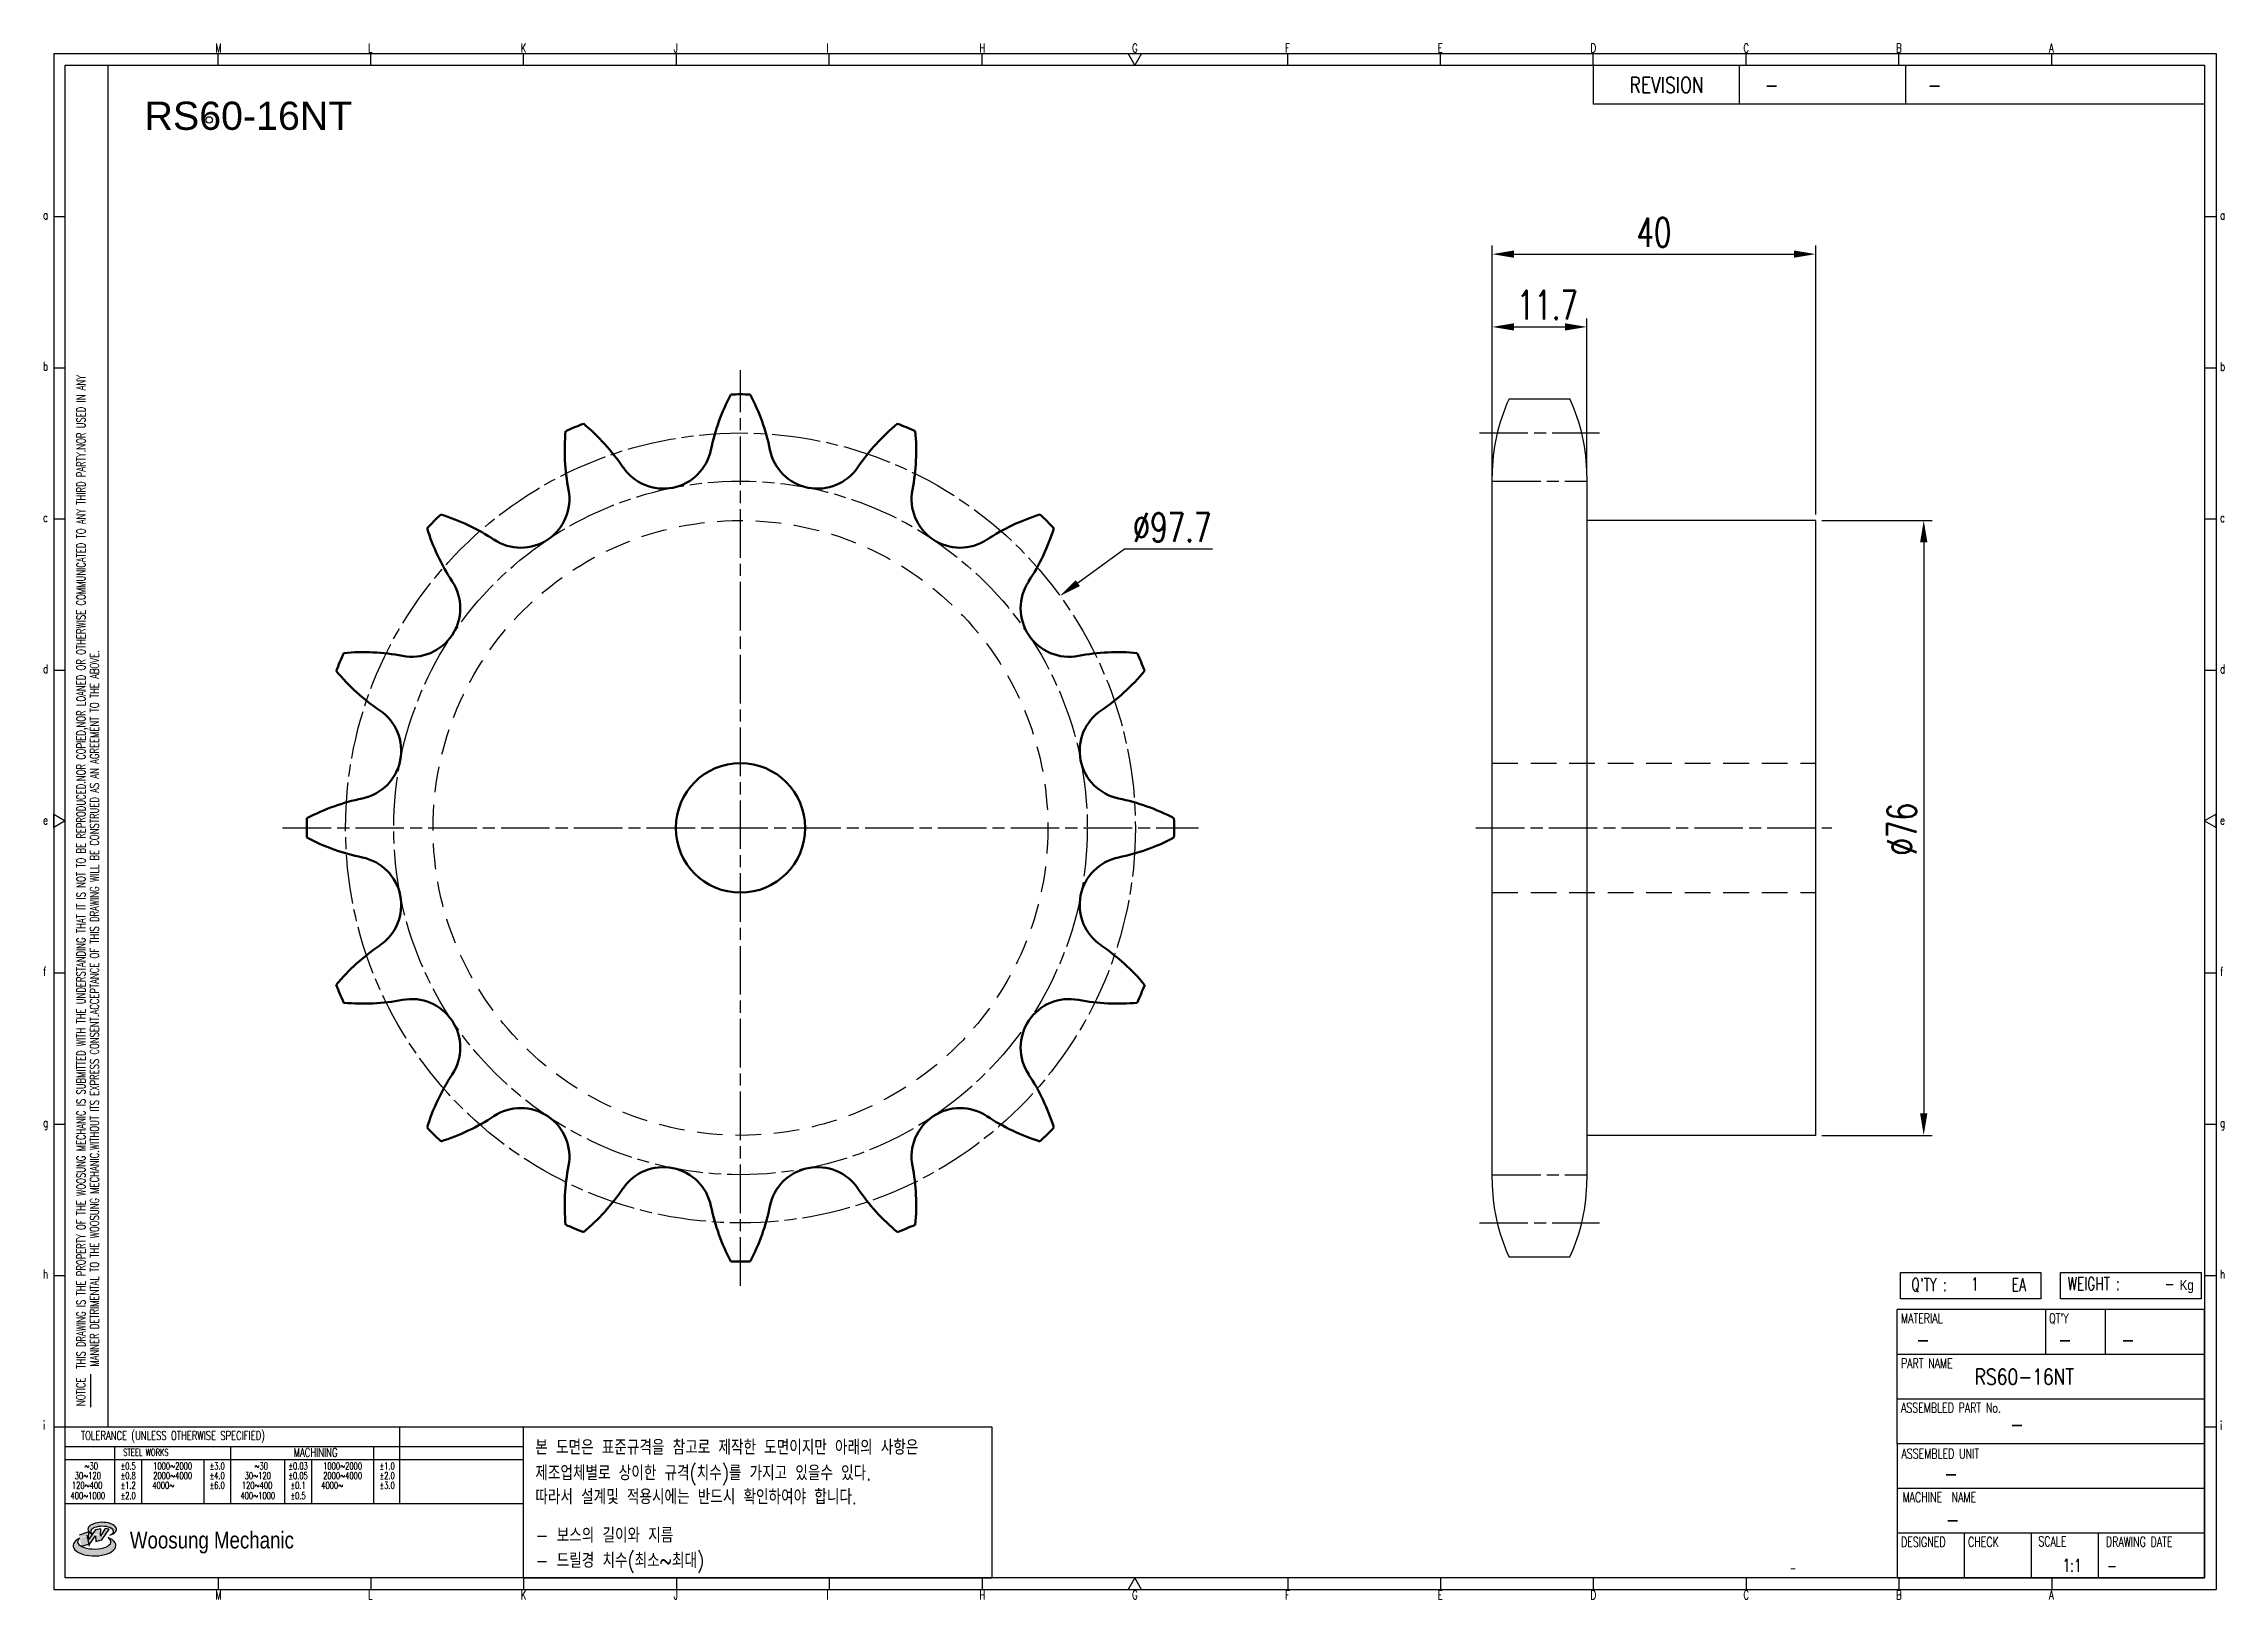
# Model space of a CAD drawing. Header units: millimetres. Extents: x 24105 to 24375, y 30 to 223.
import ezdxf
from ezdxf.enums import TextEntityAlignment as Align

# ---------------------------------------------------------------- set-up
doc = ezdxf.new("R2010")
doc.units = ezdxf.units.MM
for name, pattern in [('AM_ISO08W050', [18, 12, -1.5, 3, -1.5]), ('AM_ISO08W050x2', [9, 6, -0.75, 1.5, -0.75]), ('HIDDEN', [9.525, 6.35, -3.175])]:
    doc.linetypes.add(name, pattern=pattern)
for name, color, linetype, lineweight in [('AM_0N', 7, 'Continuous', 50), ('AM_7', 4, 'AM_ISO08W050', 25), ('AM_7N', 4, 'AM_ISO08W050', 25)]:
    doc.layers.add(name, color=color, linetype=linetype, lineweight=lineweight)
for name, color, linetype in [('HL', 2, 'HIDDEN'), ('S-DIM', 7, 'Continuous'), ('TITLE', 7, 'Continuous'), ('도면레이아웃', 7, 'Continuous')]:
    doc.layers.add(name, color=color, linetype=linetype)
doc.styles.add('HAN', font='ROMANS.shx', dxfattribs={"width": 0.7, "bigfont": 'whgtxt.shx'})
doc.styles.add('HKD_ST2', font='romans.shx', dxfattribs={"width": 0.7, "height": 4, "bigfont": '@extfont2.shx'})
doc.styles.add('HSG', font='SIMPLEX.shx', dxfattribs={"width": 0.7, "bigfont": 'HSG.shx'})
doc.styles.add('ROMANS', font='romans.shx', dxfattribs={"width": 0.7, "bigfont": 'whgtxt.shx'})
doc.styles.add('SLDTEXTSTYLE4', font='arial.ttf', dxfattribs={"width": 0.8})
doc.styles.get("Standard").update_dxf_attribs({"font": 'arial.ttf'})
doc.dimstyles.new('APP6', dxfattribs={"dimscale": 1.5, "dimtxt": 2.4, "dimasz": 1.8, "dimexe": 0.7, "dimexo": 0.5, "dimgap": 0.6, "dimtad": 1, "dimtoh": 1, "dimdec": 1, "dimrnd": 0.01, "dimzin": 9, "dimdsep": 46, "dimtxsty": 'HSG', "dimcen": 0, "dimclrd": 1, "dimclre": 1, "dimclrt": 256, "dimazin": 2, "dimtp": 1, "dimtm": 1, "dimtfac": 0.5, "dimtdec": 1, "dimtofl": 0, "dimtmove": 0, "dimatfit": 3, "dimfxl": 0, "dimtvp": 1, "dimtolj": 2, "dimlwd": -1, "dimlwe": -1, "dimarcsym": 0})

# ---------------------------------------------------------------- blocks, each defined once
blk = doc.blocks.new('SUYWSHJH')
at = {"layer": '도면레이아웃'}
h = blk.add_hatch(color=10, dxfattribs=at)
h.paths.add_polyline_path([(1.544, 35.177), (1.554, 34.966), (1.779, 35.034), (2.054, 35.422), (1.908, 35.446), (1.728, 35.167), (1.741, 35.439), (1.547, 35.405), (1.292, 35.041), (1.295, 35.33), (0.943, 35.208), (1.03, 34.8), (1.336, 34.885)])
edge = h.paths.add_edge_path()
edge.add_ellipse((1.795, 35.421), major_axis=(-0.53, 0), ratio=0.487785, start_angle=122.36065, end_angle=403.39574)
edge.add_line((1.411, 35.244), (1.419, 35.261))
edge.add_ellipse((1.798, 35.344), major_axis=(-0.423, 0), ratio=0.444396, start_angle=131.58977, end_angle=386.19408, ccw=False)
edge = h.paths.add_edge_path()
edge.add_ellipse((1.512, 34.815), major_axis=(-0.793, 0), ratio=0.480113, start_angle=314.67633, end_angle=590.85213)
edge.add_ellipse((1.501, 34.958), major_axis=(-0.62, 0), ratio=0.43311, start_angle=331.7024, end_angle=574.42495, ccw=False)
for p, q in [((0, 90.118), (80.15, 90.118)), ((0, 90.118), (0, 33.191)), ((6.089, 89.693), (6.089, 90.118)), ((11.753, 89.693), (11.753, 90.118)), ((17.418, 89.693), (17.418, 90.118)), ((23.082, 89.693), (23.082, 90.118)), ((28.746, 89.693), (28.746, 90.118)), ((34.411, 89.693), (34.411, 90.118)), ((45.739, 89.693), (45.739, 90.118)), ((51.404, 89.693), (51.404, 90.118)), ((57.068, 89.693), (57.068, 90.118)), ((62.732, 89.693), (62.732, 90.118)), ((68.397, 89.693), (68.397, 90.118)), ((74.061, 89.693), (74.061, 90.118)), ((80.15, 90.118), (80.15, 33.191)), ((0, 84.085), (0.425, 84.085)), ((79.725, 84.085), (80.15, 84.085)), ((0, 78.478), (0.425, 78.478)), ((79.725, 78.478), (80.15, 78.478)), ((0, 72.87), (0.425, 72.87)), ((79.725, 72.87), (80.15, 72.87)), ((0, 67.262), (0.425, 67.262)), ((79.725, 67.262), (80.15, 67.262)), ((0, 56.047), (0.425, 56.047)), ((79.725, 56.047), (80.15, 56.047)), ((0, 50.439), (0.425, 50.439)), ((79.725, 50.439), (80.15, 50.439)), ((0, 44.832), (0.425, 44.832)), ((79.725, 44.832), (80.15, 44.832)), ((1.377, 39.947), (1.377, 41.174)), ((0, 39.224), (0.425, 39.224)), ((79.725, 39.224), (80.15, 39.224)), ((0, 33.191), (80.15, 33.191)), ((6.089, 33.616), (6.089, 33.191)), ((11.753, 33.616), (11.753, 33.191)), ((17.418, 33.616), (17.418, 33.191)), ((23.082, 33.616), (23.082, 33.191)), ((28.746, 33.616), (28.746, 33.191)), ((34.411, 33.616), (34.411, 33.191)), ((45.739, 33.616), (45.739, 33.191)), ((51.404, 33.616), (51.404, 33.191)), ((57.068, 33.616), (57.068, 33.191)), ((62.732, 33.616), (62.732, 33.191)), ((68.397, 33.616), (68.397, 33.191)), ((74.061, 33.616), (74.061, 33.191))]:
    blk.add_line(p, q)
at = {"color": 2}
for p, q in [((2.017, 39.224), (2.017, 89.693)), ((0.425, 39.224), (17.418, 39.224)), ((12.816, 39.224), (12.816, 36.382)), ((17.418, 33.616), (17.418, 39.224)), ((0.425, 38.487), (17.418, 38.487)), ((0.425, 38.012), (17.418, 38.012)), ((2.257, 38.487), (2.257, 36.382)), ((3.257, 38.012), (3.257, 36.382)), ((5.557, 38.012), (5.557, 36.382)), ((6.557, 38.5), (6.557, 36.382)), ((8.557, 38.012), (8.557, 36.382)), ((9.557, 38.026), (9.557, 36.382)), ((11.857, 38.487), (11.857, 36.382)), ((0.425, 36.382), (17.418, 36.382))]:
    blk.add_line(p, q, dxfattribs=at)
at = {"color": 6, "ltscale": 0.5}
for p, q in [((57.068, 89.693), (57.068, 88.246)), ((62.47, 89.693), (62.47, 88.246)), ((68.635, 89.693), (68.635, 88.246)), ((79.725, 88.246), (57.068, 88.246)), ((68.336, 38.59), (68.336, 43.563)), ((79.725, 43.563), (68.336, 43.563)), ((73.827, 43.563), (73.827, 41.905)), ((76.037, 43.563), (76.037, 41.905)), ((79.725, 38.59), (79.725, 43.563)), ((79.725, 41.905), (68.336, 41.905)), ((79.725, 40.248), (68.336, 40.248)), ((68.336, 38.59), (68.336, 33.616)), ((79.725, 38.59), (68.336, 38.59)), ((79.725, 33.616), (79.725, 38.59)), ((79.725, 36.932), (68.336, 36.932)), ((79.725, 35.274), (68.336, 35.274)), ((70.822, 33.616), (70.822, 35.274)), ((73.309, 33.616), (73.309, 35.274)), ((75.796, 33.616), (75.796, 35.274)), ((68.336, 33.616), (79.725, 33.616))]:
    blk.add_line(p, q, dxfattribs=at)
for points in [[(40.075, 89.693), (39.83, 90.118), (40.32, 90.118)], [(0.425, 89.693), (79.725, 89.693), (79.725, 33.616), (0.425, 33.616)], [(0.425, 61.679), (0, 61.433), (0, 61.924)], [(79.725, 61.679), (80.15, 61.433), (80.15, 61.924)], [(40.075, 33.616), (39.83, 33.191), (40.32, 33.191)]]:
    blk.add_lwpolyline(points, close=True)
at = {"layer": 'TITLE', "color": 20}
for p, q in [((68.449, 43.961), (68.449, 44.936)), ((68.449, 44.936), (73.654, 44.936)), ((73.654, 44.936), (73.654, 43.961)), ((74.39, 43.961), (74.39, 44.936)), ((74.39, 44.936), (79.595, 44.936)), ((79.595, 44.936), (79.595, 43.961)), ((73.654, 43.961), (68.449, 43.961)), ((79.595, 43.961), (74.39, 43.961))]:
    blk.add_line(p, q, dxfattribs=at)
at = {"layer": '도면레이아웃'}
for p, q in [((1.295, 35.33), (0.943, 35.208)), ((1.03, 34.8), (1.336, 34.885)), ((1.224, 35.208), (1.311, 34.8)), ((1.224, 35.208), (1.224, 35.208)), ((1.547, 35.405), (1.292, 35.041)), ((1.292, 35.041), (1.295, 35.33)), ((1.336, 34.885), (1.544, 35.177)), ((1.419, 35.261), (1.411, 35.244)), ((1.544, 35.177), (1.554, 34.966)), ((1.741, 35.439), (1.547, 35.405)), ((1.554, 34.966), (1.779, 35.034)), ((1.908, 35.446), (1.728, 35.167)), ((1.728, 35.167), (1.741, 35.439)), ((1.779, 35.034), (2.054, 35.422)), ((2.054, 35.422), (1.908, 35.446))]:
    blk.add_line(p, q, dxfattribs=at)
for centre, major_axis, ratio, start_param, end_param in [((1.795, 35.421), (-0.53, 0), 0.487785, 2.135596, 7.040584), ((1.512, 34.815), (-0.793, 0), 0.480113, 5.492138, 10.312315), ((1.501, 34.958), (-0.62, 0), 0.43311, 5.789299, 10.025607), ((1.798, 35.344), (-0.423, 0), 0.444396, 2.296675, 6.740358)]:
    blk.add_ellipse(centre, major_axis=major_axis, ratio=ratio, start_param=start_param, end_param=end_param, dxfattribs=at)
at = {"color": 4, "style": 'HKD_ST2', "width": 0.7}
for s, p in [('M', (5.988, 90.164)), ('L', (11.652, 90.164)), ('K', (17.316, 90.164)), ('J', (22.981, 90.164)), ('I', (28.645, 90.164)), ('H', (34.309, 90.164)), ('G', (39.974, 90.164)), ('F', (45.638, 90.164)), ('E', (51.302, 90.164)), ('D', (56.967, 90.164)), ('C', (62.631, 90.164)), ('B', (68.295, 90.164)), ('A', (73.96, 90.164)), ('a', (-0.395, 83.976)), ('a', (80.305, 83.97)), ('b', (-0.395, 78.368)), ('b', (80.305, 78.362)), ('c', (-0.395, 72.76)), ('c', (80.305, 72.754)), ('d', (-0.395, 67.153)), ('d', (80.305, 67.147)), ('e', (-0.395, 61.545)), ('e', (80.305, 61.539)), ('f', (-0.395, 55.937)), ('f', (80.305, 55.931)), ('g', (-0.395, 50.33)), ('g', (80.305, 50.324)), ('h', (-0.395, 44.722)), ('h', (80.305, 44.716)), ('i', (-0.395, 39.114)), ('i', (80.305, 39.108)), ('M', (5.988, 32.824)), ('L', (11.652, 32.824)), ('K', (17.316, 32.824)), ('J', (22.981, 32.824)), ('I', (28.645, 32.824)), ('H', (34.309, 32.824)), ('G', (39.974, 32.824)), ('F', (45.638, 32.824)), ('E', (51.302, 32.824)), ('D', (56.967, 32.824)), ('C', (62.631, 32.824)), ('B', (68.295, 32.824)), ('A', (73.96, 32.824))]:
    blk.add_text(s, height=0.326, dxfattribs=at).set_placement(p)
for s, height, style, width, p in [('REVISION', 0.5806, 'HAN', 0.8, (58.415, 88.664)), ('-', 0.581, 'HAN', 0.8, (63.426, 88.664)), ('-', 0.581, 'HAN', 0.8, (69.468, 88.664)), ("Q'TY : ", 0.4746, 'HKD_ST2', 0.7, (68.857, 44.253)), ('1', 0.475, 'HKD_ST2', 0.7, (71.071, 44.275)), ('EA', 0.4746, 'HKD_ST2', 0.7, (72.578, 44.253)), ('WEIGHT : ', 0.4746, 'HKD_ST2', 0.7, (74.65, 44.286)), ('-', 0.581, 'HAN', 0.8, (69.029, 42.157)), ('-', 0.581, 'HAN', 0.8, (74.289, 42.157)), ('-', 0.581, 'HAN', 0.8, (76.623, 42.157)), ('-', 0.581, 'HAN', 0.8, (72.515, 39.013)), ('-', 0.581, 'HAN', 0.8, (70.067, 37.189)), ('-', 0.581, 'HAN', 0.8, (70.126, 35.48)), ('1:1', 0.4746, 'HKD_ST2', 0.7, (74.458, 33.848)), ('-', 0.475, 'HKD_ST2', 0.7, (76.112, 33.837))]:
    blk.add_text(s, height=height, dxfattribs=dict(style=style, width=width)).set_placement(p)
at = {"color": 6, "style": 'HKD_ST2', "width": 0.7}
for s, p in [(' THIS DRAWING IS THE PROPERTY OF THE WOOSUNG MECHANIC IS SUBMITTED WITH THE UNDERSTANDING THAT IT IS NOT TO BE REPRODUCED.NOR COPIED,NOR LOANED OR OTHERWISE COMMUNICATED TO ANY THIRD PARTY.NOR USED IN ANY', (1.173, 41.217)), ('MANNER DETRIMENTAL TO THE WOOSUNG MECHANIC.WITHOUT ITS EXPRESS CONSENT.ACCEPTANCE OF THIS DRAWING WILL BE CONSTRUED AS AN AGREEMENT TO THE ABOVE.', (1.672, 41.447))]:
    blk.add_text(s, height=0.326266, rotation=90, dxfattribs=at).set_placement(p)
at = {"style": 'HKD_ST2', "width": 0.7}
blk.add_text('-', height=0.475, dxfattribs=at).set_placement((78.613, 44.286), align=Align.RIGHT)
at = {"color": 4, "style": 'HKD_ST2', "width": 0.7}
for s, height, p in [('MATERIAL', 0.3651, (68.474, 43.425)), ("QT'Y", 0.3651, (73.965, 43.425)), ('PART NAME', 0.3651, (68.474, 41.756)), ('ASSEMBLED PART No.', 0.36511, (68.474, 40.109)), ('ASSEMBLED UNIT', 0.36511, (68.49, 38.408)), ('MACHINE  NAME', 0.36511, (68.532, 36.794)), ('DESIGNED', 0.3651, (68.474, 35.136)), ('CHECK', 0.3651, (70.961, 35.136)), ('SCALE', 0.3651, (73.566, 35.153)), ('DRAWING DATE', 0.36511, (76.071, 35.141))]:
    blk.add_text(s, height=height, dxfattribs=at).set_placement(p, align=Align.TOP_LEFT)
at = {"style": 'HKD_ST2', "width": 0.7}
blk.add_text('NOTICE', height=0.3263, rotation=90, dxfattribs=at).set_placement((1.163, 39.988))
for s, height, style, width, p in [('TOLERANCE (UNLESS OTHERWISE SPECIFIED)', 0.32627, 'HKD_ST2', 0.7, (4.417, 38.896)), ('-', 0.326, 'ROMANS', 0.65, (64.469, 33.975))]:
    blk.add_text(s, height=height, dxfattribs=dict(style=style, width=width)).set_placement(p, align=Align.MIDDLE_CENTER)
at = {"color": 4, "style": 'HKD_ST2', "width": 0.7}
for s, height, p in [('STEEL WORKS', 0.26101, (3.416, 38.268)), ('MACHINING', 0.3263, (9.707, 38.27)), ('%%P0.5', 0.261, (2.757, 37.762)), ('%%P0.8', 0.261, (2.757, 37.411)), ('%%P3.0', 0.261, (6.057, 37.762)), ('%%P4.0', 0.261, (6.057, 37.411)), ('%%P0.03', 0.261, (9.057, 37.762)), ('%%P0.05', 0.261, (9.057, 37.411)), ('%%P1.0', 0.261, (12.357, 37.762)), ('%%P2.0', 0.261, (12.357, 37.411)), ('%%P1.2', 0.261, (2.757, 37.045)), ('%%P2.0', 0.261, (2.757, 36.67)), ('%%P6.0', 0.261, (6.057, 37.045)), ('%%P0.1', 0.261, (9.057, 37.045)), ('%%P0.5', 0.261, (9.057, 36.67)), ('%%P3.0', 0.261, (12.357, 37.045))]:
    blk.add_text(s, height=height, dxfattribs=at).set_placement(p, align=Align.MIDDLE)
for s, height, p in [('30%%126120', 0.261, (1.263, 37.411)), ('%%12630', 0.261, (1.389, 37.762)), ('2000%%1264000', 0.26101, (4.407, 37.411)), ('1000%%1262000', 0.26101, (4.407, 37.762)), ('30%%126120', 0.261, (7.563, 37.411)), ('%%12630', 0.261, (7.689, 37.762)), ('2000%%1264000', 0.26101, (10.707, 37.411)), ('1000%%1262000', 0.26101, (10.707, 37.762)), ('400%%1261000', 0.26101, (1.263, 36.67)), ('120%%126400', 0.26101, (1.237, 37.045)), ('4000%%126', 0.261, (4.061, 37.045)), ('400%%1261000', 0.26101, (7.563, 36.67)), ('120%%126400', 0.26101, (7.537, 37.045)), ('4000%%126', 0.261, (10.321, 37.045))]:
    blk.add_text(s, height=height, dxfattribs=at).set_placement(p, align=Align.MIDDLE_CENTER)
at = {"color": 1, "style": 'SLDTEXTSTYLE4', "width": 0.8}
blk.add_text('Woosung Mechanic', height=0.61957, dxfattribs=at).set_placement((2.822, 34.711))
at = {"layer": 'TITLE', "width": 0.8}
blk.add_text('Kg', height=0.3789, dxfattribs=at).set_placement((78.807, 44.286))
blk = doc.blocks.new('*D2')
at = {"layer": 'Defpoints', "color": 0, "transparency": 16777216}
for p in [(24231.1, 154.47), (24152.07, 97.12)]:
    blk.add_point(p, dxfattribs=at)
at = {"layer": 'S-DIM', "color": 1, "transparency": 16777216}
for p, q in [((24239.06, 160.24), (24233.29, 156.05)), ((24249.92, 160.24), (24239.06, 160.24))]:
    blk.add_line(p, q, dxfattribs=at)
blk.add_solid([(24233.02, 156.42), (24233.55, 155.69), (24231.1, 154.47)], dxfattribs=at)
at = {"layer": 'S-DIM', "transparency": 16777216, "insert": (24244.94, 162.94), "char_height": 3.6, "attachment_point": 5, "style": 'HSG'}
blk.add_mtext('\\A2;∅97.7', dxfattribs=at)
blk = doc.blocks.new('*D3')
at = {"layer": 'Defpoints', "color": 0, "transparency": 16777216}
for p in [(24324.51, 163.79), (24324.51, 87.79), (24337.86, 87.79)]:
    blk.add_point(p, dxfattribs=at)
at = {"layer": 'S-DIM', "color": 1, "transparency": 16777216}
for p, q in [((24325.26, 163.79), (24338.91, 163.79)), ((24337.86, 161.09), (24337.86, 90.49)), ((24325.26, 87.79), (24338.91, 87.79))]:
    blk.add_line(p, q, dxfattribs=at)
for points in [[(24337.41, 161.09), (24338.31, 161.09), (24337.86, 163.79)], [(24337.41, 90.49), (24338.31, 90.49), (24337.86, 87.79)]]:
    blk.add_solid(points, dxfattribs=at)
at = {"layer": 'S-DIM', "transparency": 16777216, "insert": (24335.16, 125.63), "char_height": 3.6, "attachment_point": 5, "rotation": 90, "style": 'HSG'}
blk.add_mtext('\\A2;%%c76', dxfattribs=at)
blk = doc.blocks.new('*D4')
at = {"layer": 'Defpoints', "color": 0, "transparency": 16777216}
for p in [(24296.21, 187.72), (24284.51, 168.66), (24296.21, 168.66)]:
    blk.add_point(p, dxfattribs=at)
at = {"layer": 'S-DIM', "color": 1, "transparency": 16777216}
for p, q in [((24284.51, 169.41), (24284.51, 188.77)), ((24296.21, 169.41), (24296.21, 188.77)), ((24287.21, 187.72), (24293.51, 187.72))]:
    blk.add_line(p, q, dxfattribs=at)
for points in [[(24287.21, 188.17), (24287.21, 187.27), (24284.51, 187.72)], [(24293.51, 188.17), (24293.51, 187.27), (24296.21, 187.72)]]:
    blk.add_solid(points, dxfattribs=at)
at = {"layer": 'S-DIM', "transparency": 16777216, "insert": (24291.33, 190.42), "char_height": 3.6, "attachment_point": 5, "style": 'HSG'}
blk.add_mtext('\\A2;11.7', dxfattribs=at)
blk = doc.blocks.new('*D5')
at = {"layer": 'Defpoints', "color": 0, "transparency": 16777216}
for p in [(24324.51, 196.72), (24284.51, 168.66), (24324.51, 163.79)]:
    blk.add_point(p, dxfattribs=at)
at = {"layer": 'S-DIM', "color": 1, "transparency": 16777216}
for p, q in [((24284.51, 169.41), (24284.51, 197.77)), ((24324.51, 164.54), (24324.51, 197.77)), ((24287.21, 196.72), (24321.81, 196.72))]:
    blk.add_line(p, q, dxfattribs=at)
for points in [[(24287.21, 197.17), (24287.21, 196.27), (24284.51, 196.72)], [(24321.81, 197.17), (24321.81, 196.27), (24324.51, 196.72)]]:
    blk.add_solid(points, dxfattribs=at)
at = {"layer": 'S-DIM', "transparency": 16777216, "insert": (24304.51, 199.42), "char_height": 3.6, "attachment_point": 5, "style": 'HSG'}
blk.add_mtext('\\A2;40', dxfattribs=at)

msp = doc.modelspace()

# ---------------------------------------------------------------- linework, layer by layer
for p, q in [((24286.59, 178.82), (24294.12, 178.82)), ((24284.51, 82.26), (24284.51, 169.32)), ((24296.21, 169.32), (24296.21, 82.26)), ((24324.51, 163.79), (24296.21, 163.79)), ((24324.51, 87.79), (24324.51, 163.79)), ((24324.51, 87.79), (24296.21, 87.79)), ((24286.59, 72.76), (24294.12, 72.76))]:
    msp.add_line(p, q)
at = {"color": 4}
msp.add_lwpolyline([(24164.78, 51.77), (24222.68, 51.77), (24222.68, 33.07), (24164.78, 33.07)], close=True, dxfattribs=at)
msp.add_circle((24125.92, 213.3), 0.403)
for centre, start, end in [((24307.21, 169.32), 155.2599, 180), ((24273.51, 169.32), 0, 24.7401), ((24307.21, 82.26), 180, 204.7401), ((24273.51, 82.26), 335.2599, 0)]:
    msp.add_arc(centre, 22.7, start, end)
at = {"layer": 'AM_0N'}
msp.add_circle((24191.59, 125.79), 8, dxfattribs=at)
for centre, radius, start, end in [((24213.15, 167.37), 25.73, 152.1821, 168.4375), ((24191.59, 125.79), 53.6, 88.7244, 91.2756), ((24170.03, 167.37), 25.73, 11.5625, 27.8179), ((24191.59, 125.79), 53.6, 111.2244, 113.7756), ((24155.75, 155.96), 25.73, 34.0625, 50.3179), ((24227.42, 155.96), 25.73, 129.6821, 145.9375), ((24191.59, 125.79), 53.6, 66.2244, 68.7756), ((24195.59, 172.46), 25.73, 174.6821, 190.9375), ((24187.58, 172.46), 25.73, 349.0625, 5.3179), ((24182.05, 173.74), 6.01, 214.0625, 348.4375), ((24201.12, 173.74), 6.01, 191.5625, 325.9375), ((24164.43, 166.44), 6.01, 236.5625, 10.9375), ((24218.74, 166.44), 6.01, 169.0625, 303.4375), ((24191.59, 125.79), 53.6, 133.7244, 136.2756), ((24146.94, 139.95), 25.73, 56.5625, 72.8179), ((24236.23, 139.95), 25.73, 107.1821, 123.4375), ((24191.59, 125.79), 53.6, 43.7244, 46.2756), ((24177.43, 170.44), 25.73, 197.1821, 213.4375), ((24205.74, 170.44), 25.73, 326.5625, 342.8179), ((24150.94, 152.95), 6.01, 259.0625, 33.4375), ((24232.23, 152.95), 6.01, 146.5625, 280.9375), ((24191.59, 125.79), 53.6, 156.2244, 158.7756), ((24144.92, 121.79), 25.73, 79.0625, 95.3179), ((24238.25, 121.79), 25.73, 84.6821, 100.9375), ((24191.59, 125.79), 53.6, 21.2244, 23.7756), ((24161.42, 161.62), 25.73, 219.6821, 235.9375), ((24221.75, 161.62), 25.73, 304.0625, 320.3179), ((24143.64, 135.33), 6.01, 281.5625, 55.9375), ((24239.53, 135.33), 6.01, 124.0625, 258.4375), ((24150, 104.23), 25.73, 101.5625, 117.8179), ((24233.17, 104.23), 25.73, 62.1821, 78.4375), ((24191.59, 125.79), 53.6, 178.7244, 181.2756), ((24191.59, 125.79), 53.6, 358.7244, 1.2756), ((24150, 147.35), 25.73, 242.1821, 258.4375), ((24233.17, 147.35), 25.73, 281.5625, 297.8179), ((24143.64, 116.26), 6.01, 304.0625, 78.4375), ((24239.53, 116.26), 6.01, 101.5625, 235.9375), ((24161.42, 89.96), 25.73, 124.0625, 140.3179), ((24221.75, 89.96), 25.73, 39.6821, 55.9375), ((24191.59, 125.79), 53.6, 201.2244, 203.7756), ((24191.59, 125.79), 53.6, 336.2244, 338.7756), ((24144.92, 129.8), 25.73, 264.6821, 280.9375), ((24150.94, 98.63), 6.01, 326.5625, 100.9375), ((24232.23, 98.63), 6.01, 79.0625, 213.4375), ((24238.25, 129.8), 25.73, 259.0625, 275.3179), ((24177.43, 81.15), 25.73, 146.5625, 162.8179), ((24205.74, 81.15), 25.73, 17.1821, 33.4375), ((24146.94, 111.63), 25.73, 287.1821, 303.4375), ((24164.43, 85.15), 6.01, 349.0625, 123.4375), ((24218.74, 85.15), 6.01, 56.5625, 190.9375), ((24236.23, 111.63), 25.73, 236.5625, 252.8179), ((24191.59, 125.79), 53.6, 223.7244, 226.2756), ((24191.59, 125.79), 53.6, 313.7244, 316.2756), ((24195.59, 79.13), 25.73, 169.0625, 185.3179), ((24182.05, 77.85), 6.01, 11.5625, 145.9375), ((24201.12, 77.85), 6.01, 34.0625, 168.4375), ((24187.58, 79.13), 25.73, 354.6821, 10.9375), ((24155.75, 95.63), 25.73, 309.6821, 325.9375), ((24227.42, 95.63), 25.73, 214.0625, 230.3179), ((24213.15, 84.21), 25.73, 191.5625, 207.8179), ((24170.03, 84.21), 25.73, 332.1821, 348.4375), ((24191.59, 125.79), 53.6, 246.2244, 248.7756), ((24191.59, 125.79), 53.6, 291.2244, 293.7756), ((24191.59, 125.79), 53.6, 268.7244, 271.2756)]:
    msp.add_arc(centre, radius, start, end, dxfattribs=at)
at = {"layer": 'AM_7', "linetype": 'AM_ISO08W050x2'}
for p, q in [((24284.51, 168.66), (24296.21, 168.66)), ((24284.51, 82.92), (24296.21, 82.92))]:
    msp.add_line(p, q, dxfattribs=at)
for radius in [48.82, 42.87]:
    msp.add_circle((24191.59, 125.79), radius, dxfattribs=at)
at = {"layer": 'AM_7N', "linetype": 'AM_ISO08W050x2'}
for p, q in [((24191.59, 69.19), (24191.59, 182.39)), ((24282.94, 174.62), (24297.77, 174.62)), ((24134.99, 125.79), (24248.19, 125.79)), ((24282.51, 125.79), (24326.51, 125.79)), ((24282.94, 76.97), (24297.77, 76.97))]:
    msp.add_line(p, q, dxfattribs=at)
at = {"layer": 'HL', "ltscale": 0.5}
for p, q in [((24284.51, 133.79), (24324.51, 133.79)), ((24284.51, 117.81), (24324.51, 117.81))]:
    msp.add_line(p, q, dxfattribs=at)
msp.add_circle((24191.59, 125.79), 38, dxfattribs=at)

# ---------------------------------------------------------------- block references
at = {"xscale": 3.334864150352273, "yscale": 3.334864150352273, "zscale": 3.334864150352273}
msp.add_blockref('SUYWSHJH', (24106.7, -79.03), dxfattribs=at)

# ---------------------------------------------------------------- texts
at = {"color": 2}
msp.add_text('RS60-16NT', height=3.484, dxfattribs=at).set_placement((24117.92, 212.08))
at = {"style": 'HAN', "width": 0.8}
msp.add_text('RS60-16NT', height=1.936, dxfattribs=at).set_placement((24344.16, 56.98))
at = {"color": 4, "style": 'HAN', "width": 0.8}
for s, p in [('본 도면은 표준규격을 참고로 제작한 도면이지만 아래의 사항은', (24166.23, 48.31)), ('제조업체별로 상이한 규격(치수)를 가지고 있을수 있다.', (24166.23, 45.14)), ('따라서 설계및 적용시에는 반드시 확인하여야 합니다.', (24166.23, 42.19)), ('- 보스의 길이와 지름', (24166.23, 37.44)), ('- 드릴경 치수(최소~최대)', (24166.23, 34.32))]:
    msp.add_text(s, height=1.832, dxfattribs=at).set_placement(p)

# ---------------------------------------------------------------- dimensions: what is measured, and where the dimension line sits
at = {"layer": 'S-DIM', "color": 1}
dim = msp.add_linear_dim(base=(24324.51, 196.72), p1=(24284.51, 168.66), p2=(24324.51, 163.79), dimstyle='APP6', dxfattribs=at)
dim.commit()
dim.dimension.update_dxf_attribs({"geometry": '*D5', "text_midpoint": (24304.51, 199.42)})
dim = msp.add_linear_dim(base=(24296.21, 187.72), p1=(24284.51, 168.66), p2=(24296.21, 168.66), dimstyle='APP6', dxfattribs=at)
dim.commit()
dim.dimension.update_dxf_attribs({"geometry": '*D4', "text_midpoint": (24291.33, 187.72), "dimtype": 128})
dim = msp.add_diameter_dim_2p(p1=(24152.07, 97.12), p2=(24231.1, 154.47), dimstyle='APP6', dxfattribs=at)
dim.commit()
dim.dimension.update_dxf_attribs({"geometry": '*D2', "text_midpoint": (24244.94, 160.24), "dimtype": 131})
dim = msp.add_linear_dim(base=(24337.86, 87.79), p1=(24324.51, 163.79), p2=(24324.51, 87.79), angle=90, text='%%c<>', dimstyle='APP6', dxfattribs=at)
dim.commit()
dim.dimension.update_dxf_attribs({"geometry": '*D3', "text_midpoint": (24337.86, 125.63), "dimtype": 128})

doc.saveas('drawing.dxf')
